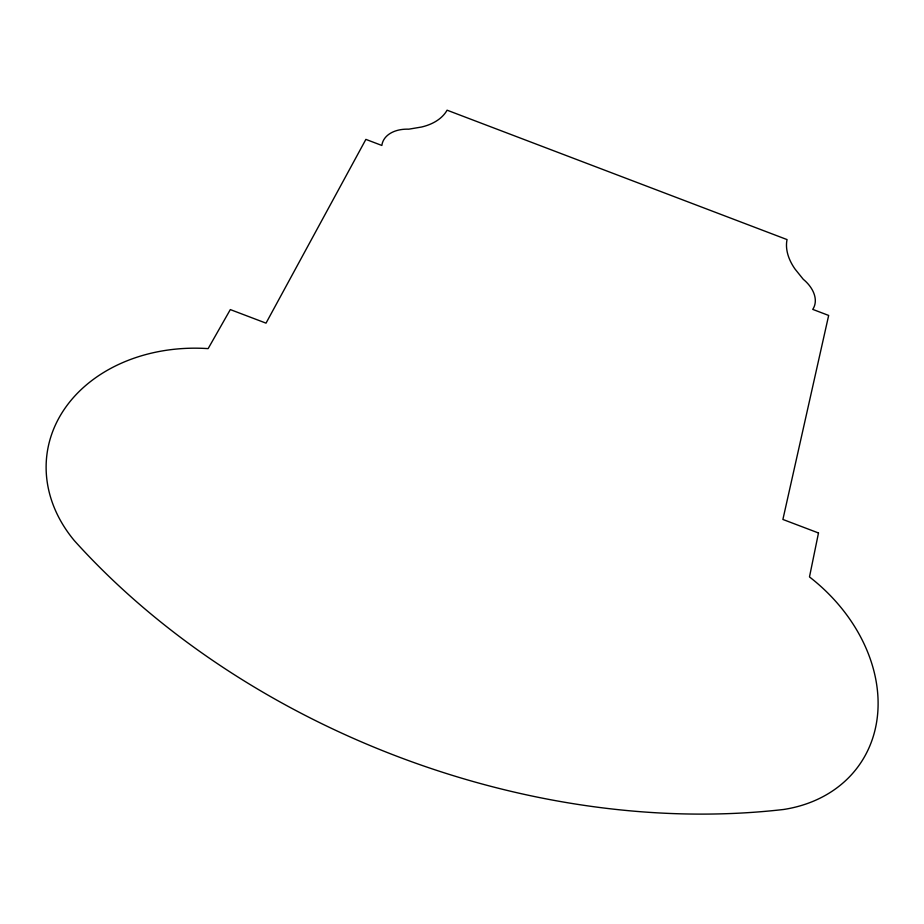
<?xml version="1.0" encoding="UTF-8"?>
<svg xmlns="http://www.w3.org/2000/svg" width="924" height="924" viewBox="0 0 924 924"><rect width="100%" height="100%" fill="white"/><g stroke="black" fill="none" stroke-linecap="round" stroke-linejoin="round"><path stroke-width="1.39" d="M818.491 532.975L809.482 576.934A158.501 125.606 34.8 0 1 877.407 716.354A158.501 125.606 34.8 0 1 783.679 809.47A640.759 450.023 21 0 1 74.359 540.656A158.709 125.999 7.5 0 1 65.038 408.2A158.709 125.999 7.5 0 1 208.131 348.625L230.319 309.586L266.02 323.146L365.881 139.385L381.855 145.461A32.941 22.072 15.7 0 1 408.801 129.175L421.563 127.015A58.304 37.769 15.1 0 0 447.089 110.187L787.052 239.582A58.2 37.688 26.9 0 0 795.114 269.161L803.245 279.267A32.894 22.026 26.3 0 1 812.727 309.378L828.666 315.442L782.894 519.461L818.491 532.975"/></g></svg>
